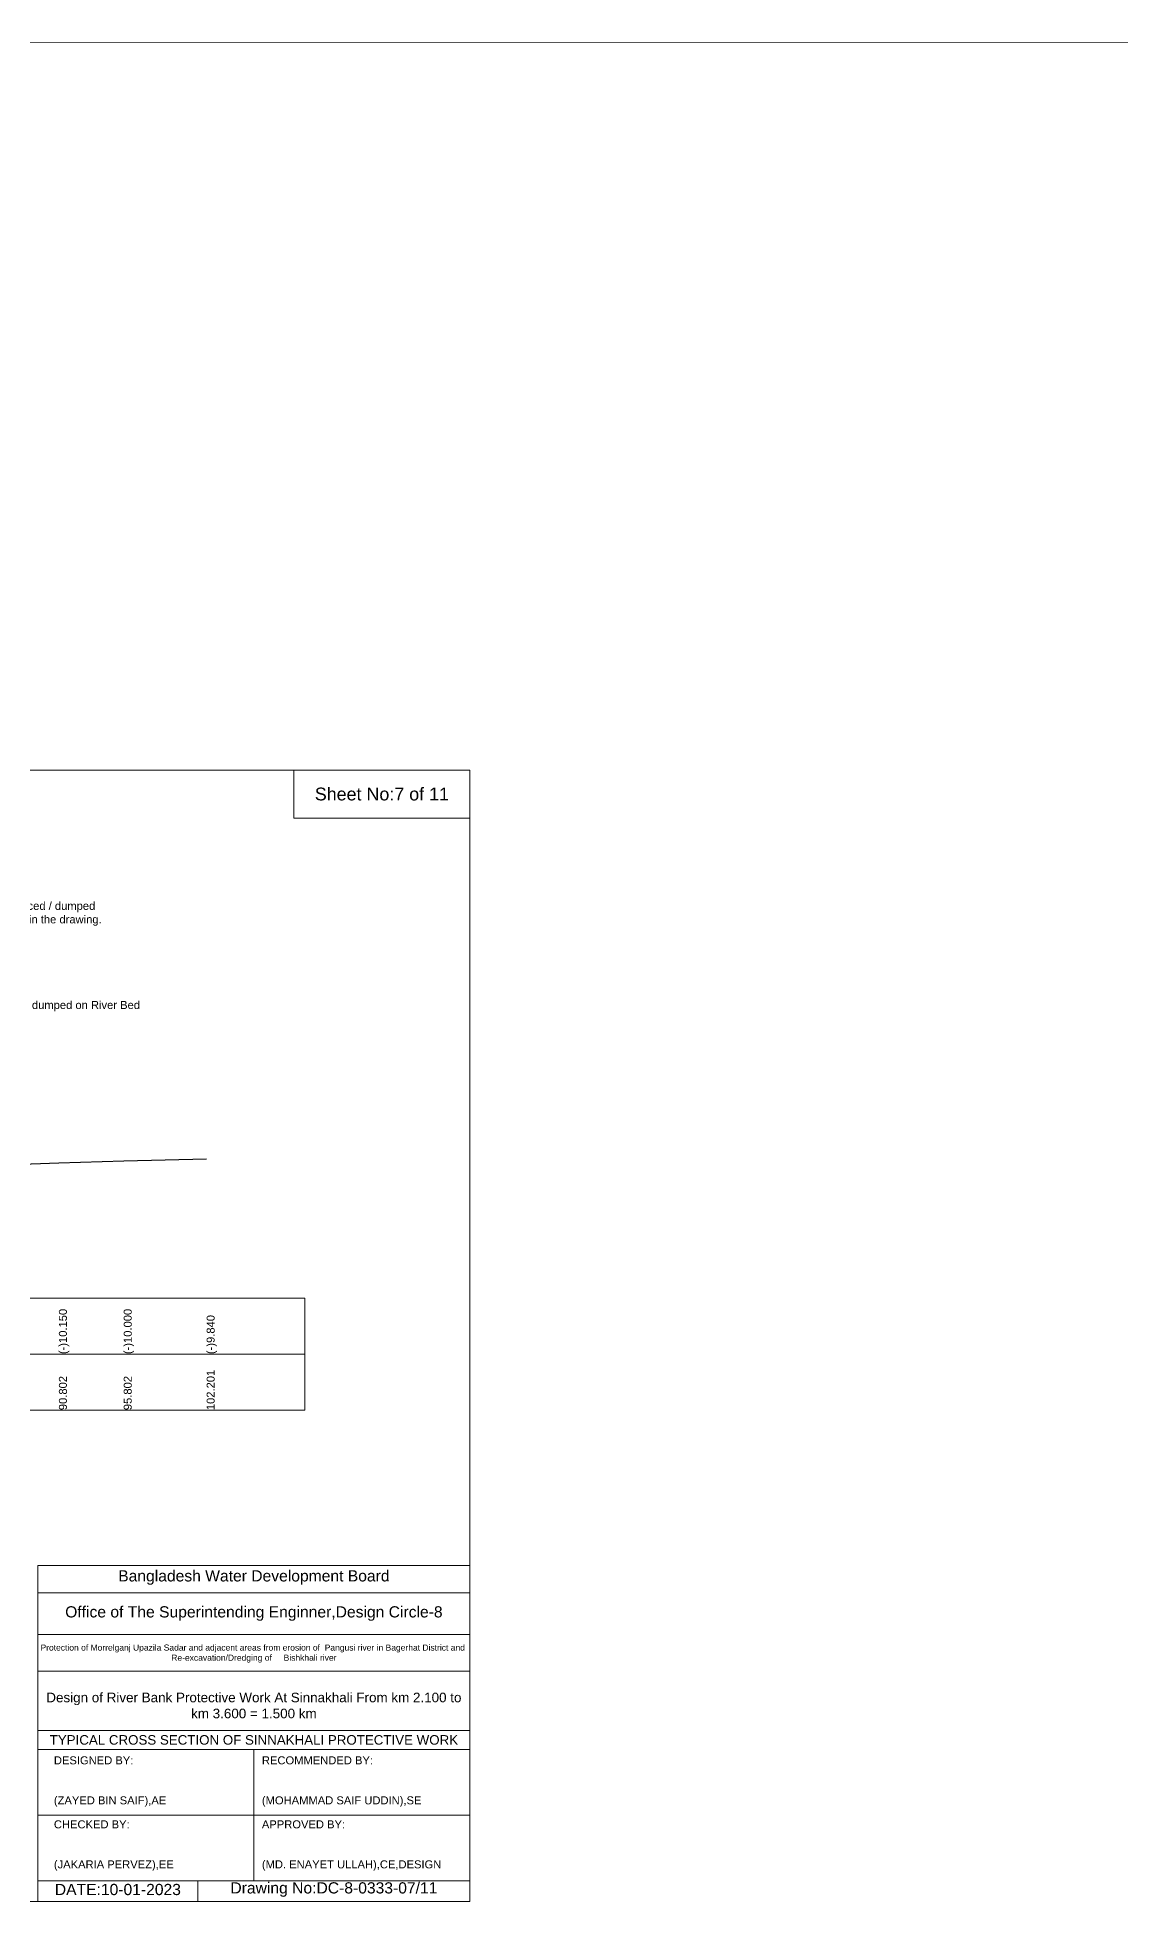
# Model space of a CAD drawing. Header units: inches. Extents: x 66615 to 414904, y -29123 to 90068.
# Drawn here: x 200685 to 207456, y -23247 to -11572 of the extents above; entities that cross this region are included whole.
import ezdxf

# ---------------------------------------------------------------- set-up
doc = ezdxf.new("R2010")
doc.units = ezdxf.units.IN
doc.header["$LTSCALE"] = 7
doc.header["$MEASUREMENT"] = 0
for name, color, linetype, lineweight in [('Cross section Data Border', 7, 'Continuous', 9), ('Cross Section Labels', 7, 'Continuous', 9), ('Existing_Bed_Level for Xsection', 7, 'Continuous', 25), ('Long Section Labels', 7, 'Continuous', 9)]:
    doc.layers.add(name, color=color, linetype=linetype, lineweight=lineweight)
doc.styles.get("Standard").update_dxf_attribs({"font": 'arial.ttf'})

msp = doc.modelspace()

# ---------------------------------------------------------------- linework, layer by layer
at = {"layer": 'Cross section Data Border'}
msp.add_lwpolyline([(193488.48281, -19451.00002), (202357.83983, -19451.00002), (202357.83983, -20151.00002), (193488.48281, -20151.00002)], close=True, dxfattribs=at)
msp.add_lwpolyline([(193488.48281, -19801.00002), (202357.83983, -19801.00002)], dxfattribs=at)
at = {"layer": 'Cross Section Labels'}
for points in [[(193388.48281, -16151.00002), (203388.48281, -16151.00002), (203388.48281, -23222.00002), (193388.48281, -23222.00002)], [(202288.48281, -16151.00002), (203388.48281, -16151.00002), (203388.48281, -16451.00002), (202288.48281, -16451.00002)]]:
    msp.add_lwpolyline(points, close=True, dxfattribs=at)
for points in [[(200688.48281, -23222.00002), (200688.48281, -21122.00002), (203388.48281, -21122.00002)], [(200688.48281, -21292.00002), (203388.48281, -21292.00002)], [(200688.48281, -21552.00002), (203388.48281, -21552.00002)], [(200688.48281, -21782.00002), (203388.48281, -21782.00002)], [(200688.48281, -22152.00002), (203388.48281, -22152.00002)], [(200688.48281, -22272.00002), (203388.48281, -22272.00002)], [(202038.48281, -22272.00002), (202038.48281, -23092.00002)], [(200688.48281, -22682.00002), (203388.48281, -22682.00002)], [(200688.48281, -23092.00002), (203388.48281, -23092.00002)], [(201688.48281, -23092.00002), (201688.48281, -23222.00002)]]:
    msp.add_lwpolyline(points, dxfattribs=at)
at = {"layer": 'Existing_Bed_Level for Xsection'}
msp.add_lwpolyline([(200301.64782, -18623.46002), (200819.90128, -18605.64002), (201224.8929, -18593.49002), (201743.20412, -18580.53002)], dxfattribs=at)
at = {"layer": 'Long Section Labels'}
msp.add_lwpolyline([(91231.23993, -11571.79148), (269365.10395, -11625.10647), (269365.10395, -29123.34064), (91231.23993, -29123.34064)], close=True, dxfattribs=at)

# ---------------------------------------------------------------- texts
at = {"layer": 'Cross Section Labels'}
for s, p in [(' Assorted 2 Layers C.C Blocks(excluding Blocks at key) to be Placed / dumped', (198609.372, -17024.44596)), ('@22.00 m³/m (excluding void) at or below Working LWL as shown in the drawing.', (198566.79014, -17108.70016)), ('200Kg Sand Filled Geo-bag(minimum 3 -Layers)to be dumped on River Bed', (198974.21868, -17643.80248))]:
    msp.add_text(s, height=50, dxfattribs=at).set_placement(p)
at = {"layer": 'Cross Section Labels', "attachment_point": 5}
for s, insert, char_height in [('Sheet No:7 of 11', (202838.48281, -16301.00002), 80), ('Bangladesh Water Development Board', (202038.48281, -21197.00002), 70), ('Office of The Superintending Enginner,Design Circle-8', (202038.48281, -21422.00002), 70)]:
    msp.add_mtext(s, dxfattribs=dict(at, insert=insert, char_height=char_height))
at = {"layer": 'Cross Section Labels'}
for s, insert, char_height, width, attachment_point in [('Protection of Morrelganj Upazila Sadar and adjacent areas from erosion of  Pangusi river in Bagerhat District and  Re-excavation/Dredging of     Bishkhali river', (202038.48281, -21672.00002), 38, 2800, 5), ('Design of River Bank Protective Work At Sinnakhali From km 2.100 to km 3.600 = 1.500 km', (202038.48281, -21997.00002), 60, 2700, 5), ('TYPICAL CROSS SECTION OF SINNAKHALI PROTECTIVE WORK', (202038.48281, -22212.00002), 59.5765532, 2800, 5), ('DESIGNED BY:^J^J^J(ZAYED BIN SAIF),AE', (200788.48281, -22472.00002), 50, 1400, 4), ('RECOMMENDED BY:^J^J^J(MOHAMMAD SAIF UDDIN),SE', (202088.48281, -22472.00002), 50, 1400, 4), ('CHECKED BY:^J^J^J(JAKARIA PERVEZ),EE', (200788.48281, -22872.00002), 50, 1400, 4), ('APPROVED BY:^J^J^J(MD. ENAYET ULLAH),CE,DESIGN', (202088.48281, -22872.00002), 50, 1400, 4), ('DATE:10-01-2023', (201188.48281, -23147.00002), 70, 1400, 5), ('Drawing No:DC-8-0333-07/11', (202538.48281, -23147.00002), 70, 2200, 5)]:
    msp.add_mtext(s, dxfattribs=dict(at, insert=insert, char_height=char_height, width=width, attachment_point=attachment_point))
at = {"layer": 'Long Section Labels', "char_height": 50, "attachment_point": 1, "rotation": 90}
for s, insert in [('(-)10.150', (200819.90128, -19801.00002)), ('(-)10.000', (201224.8929, -19801.00002)), ('(-)9.840', (201743.20412, -19801.00002)), ('90.802', (200819.90128, -20151.00002)), ('95.802', (201224.8929, -20151.00002)), ('102.201', (201743.20412, -20151.00002))]:
    msp.add_mtext(s, dxfattribs=dict(at, insert=insert))

doc.saveas('drawing.dxf')
